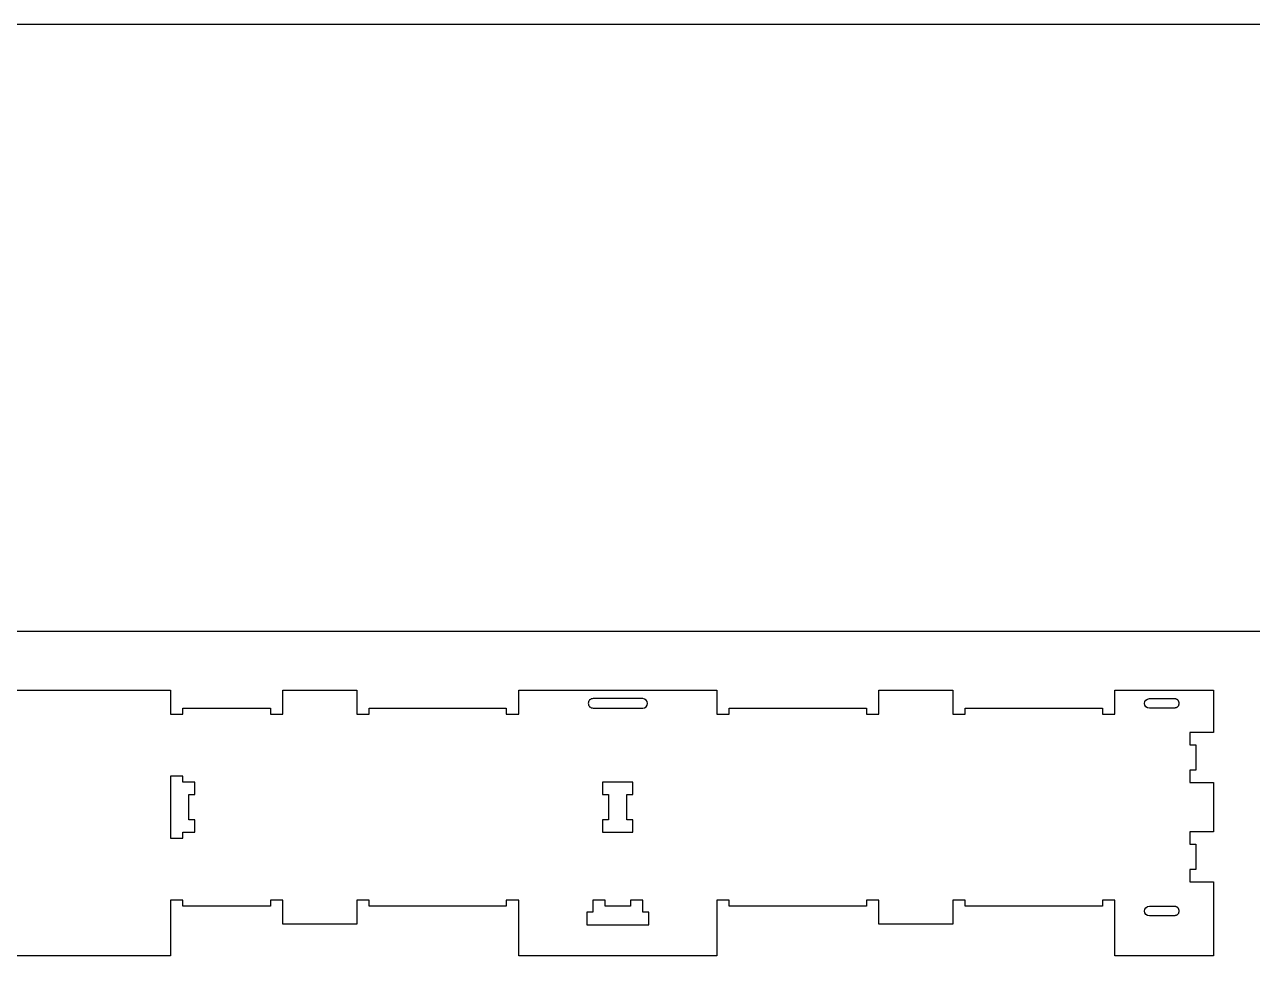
# Model space of a CAD drawing. Extents: x 0 to 4485, y 0 to 8771.
# Drawn here: x 1289 to 2525, y 4637 to 5593 of the extents above; entities that cross this region are included whole.
import ezdxf

# ---------------------------------------------------------------- set-up
doc = ezdxf.new("R2010")
doc.units = 0
for name, color, linetype in [('0_SHEET_SPRUCEPLY_2440X122', 1, 'CONTINUOUS'), ('3_ANYTOOL_CUTTHROUGH_INSID', 4, 'CONTINUOUS'), ('4_ANYTOOL_CUTTHROUGH_OUTSI', 5, 'CONTINUOUS'), ('DONOTCUT', 7, 'CONTINUOUS')]:
    doc.layers.add(name, color=color, linetype=linetype)

msp = doc.modelspace()

# ---------------------------------------------------------------- linework, layer by layer
at = {"layer": '0_SHEET_SPRUCEPLY_2440X122'}
msp.add_lwpolyline([(371.7, 4982.6), (371.7, 3762.6), (2811.7, 3762.6), (2811.7, 4982.6)], close=True, dxfattribs=at)
at = {"layer": '3_ANYTOOL_CUTTHROUGH_INSID', "color": 4}
for points in [[(1911.3, 4915), (1861.3, 4915, 0.414214), (1856.5, 4910.3, 0.414214), (1861.3, 4905.5), (1911.3, 4905.5, 1)], [(2421.3, 4915), (2447, 4915), (2447.1, 4915), (2447.2, 4915), (2447.3, 4915), (2447.4, 4915), (2447.5, 4915), (2447.6, 4915), (2447.7, 4915), (2447.8, 4915), (2447.9, 4914.9), (2448, 4914.9), (2448.1, 4914.9), (2448.2, 4914.8), (2448.3, 4914.8), (2448.4, 4914.8), (2448.4, 4914.7), (2448.5, 4914.7), (2448.6, 4914.6), (2448.7, 4914.6), (2448.8, 4914.5), (2448.9, 4914.5), (2449, 4914.4), (2449.1, 4914.4), (2449.2, 4914.3), (2449.3, 4914.2), (2449.4, 4914.2), (2449.4, 4914.1), (2449.5, 4914), (2449.6, 4913.9), (2449.7, 4913.9), (2449.8, 4913.8), (2449.8, 4913.7), (2449.9, 4913.6), (2450, 4913.5), (2450, 4913.4), (2450.1, 4913.3), (2450.2, 4913.2), (2450.2, 4913.1), (2450.3, 4913), (2450.3, 4912.9), (2450.4, 4912.8), (2450.4, 4912.7), (2450.5, 4912.6), (2450.5, 4912.5), (2450.6, 4912.4), (2450.6, 4912.3), (2450.7, 4912.2), (2450.7, 4912.1), (2450.7, 4912), (2450.8, 4911.9), (2450.8, 4911.8), (2450.8, 4911.7), (2450.9, 4911.6), (2450.9, 4911.5), (2450.9, 4911.4), (2450.9, 4911.3), (2450.9, 4911.1), (2451, 4911), (2451, 4910.9), (2451, 4910.8), (2451, 4910.7), (2451, 4910.6), (2451, 4910.5), (2451, 4910.4), (2451, 4910.3), (2451, 4910.2), (2451, 4910.1), (2451, 4910), (2451, 4909.9), (2451, 4909.8), (2451, 4909.6), (2451, 4909.5), (2450.9, 4909.4), (2450.9, 4909.3), (2450.9, 4909.2), (2450.9, 4909.1), (2450.9, 4909), (2450.8, 4908.9), (2450.8, 4908.8), (2450.8, 4908.7), (2450.7, 4908.6), (2450.7, 4908.5), (2450.7, 4908.4), (2450.6, 4908.2), (2450.6, 4908.1), (2450.5, 4908), (2450.5, 4907.9), (2450.4, 4907.8), (2450.4, 4907.7), (2450.3, 4907.6), (2450.3, 4907.5), (2450.2, 4907.4), (2450.2, 4907.3), (2450.1, 4907.2), (2450, 4907.2), (2450, 4907.1), (2449.9, 4907), (2449.8, 4906.9), (2449.8, 4906.8), (2449.7, 4906.7), (2449.6, 4906.6), (2449.5, 4906.6), (2449.4, 4906.5), (2449.4, 4906.4), (2449.3, 4906.3), (2449.2, 4906.3), (2449.1, 4906.2), (2449, 4906.2), (2448.9, 4906.1), (2448.8, 4906), (2448.7, 4906), (2448.6, 4905.9), (2448.5, 4905.9), (2448.4, 4905.8), (2448.4, 4905.8), (2448.3, 4905.8), (2448.2, 4905.7), (2448.1, 4905.7), (2448, 4905.7), (2447.9, 4905.6), (2447.8, 4905.6), (2447.7, 4905.6), (2447.6, 4905.6), (2447.5, 4905.6), (2447.4, 4905.6), (2447.3, 4905.6), (2447.2, 4905.5), (2447.1, 4905.5), (2447, 4905.5), (2421.3, 4905.5, -1)], [(2421.3, 4696.5, -1), (2421.3, 4706), (2447, 4706), (2447.1, 4706), (2447.2, 4706), (2447.3, 4706), (2447.4, 4706), (2447.5, 4706), (2447.6, 4706), (2447.7, 4706), (2447.8, 4706), (2447.9, 4705.9), (2448, 4705.9), (2448.1, 4705.9), (2448.2, 4705.8), (2448.3, 4705.8), (2448.4, 4705.8), (2448.4, 4705.7), (2448.5, 4705.7), (2448.6, 4705.6), (2448.7, 4705.6), (2448.8, 4705.5), (2448.9, 4705.5), (2449, 4705.4), (2449.1, 4705.4), (2449.2, 4705.3), (2449.3, 4705.2), (2449.4, 4705.2), (2449.4, 4705.1), (2449.5, 4705), (2449.6, 4704.9), (2449.7, 4704.9), (2449.8, 4704.8), (2449.8, 4704.7), (2449.9, 4704.6), (2450, 4704.5), (2450, 4704.4), (2450.1, 4704.3), (2450.2, 4704.2), (2450.2, 4704.1), (2450.3, 4704), (2450.3, 4703.9), (2450.4, 4703.8), (2450.4, 4703.7), (2450.5, 4703.6), (2450.5, 4703.5), (2450.6, 4703.4), (2450.6, 4703.3), (2450.7, 4703.2), (2450.7, 4703.1), (2450.7, 4703), (2450.8, 4702.9), (2450.8, 4702.8), (2450.8, 4702.7), (2450.9, 4702.6), (2450.9, 4702.5), (2450.9, 4702.4), (2450.9, 4702.3), (2450.9, 4702.1), (2451, 4702), (2451, 4701.9), (2451, 4701.8), (2451, 4701.7), (2451, 4701.6), (2451, 4701.5), (2451, 4701.4), (2451, 4701.3), (2451, 4701.2), (2451, 4701.1), (2451, 4701), (2451, 4700.9), (2451, 4700.8), (2451, 4700.6), (2451, 4700.5), (2450.9, 4700.4), (2450.9, 4700.3), (2450.9, 4700.2), (2450.9, 4700.1), (2450.9, 4700), (2450.8, 4699.9), (2450.8, 4699.8), (2450.8, 4699.7), (2450.7, 4699.6), (2450.7, 4699.5), (2450.7, 4699.4), (2450.6, 4699.2), (2450.6, 4699.1), (2450.5, 4699), (2450.5, 4698.9), (2450.4, 4698.8), (2450.4, 4698.7), (2450.3, 4698.6), (2450.3, 4698.5), (2450.2, 4698.4), (2450.2, 4698.3), (2450.1, 4698.2), (2450, 4698.2), (2450, 4698.1), (2449.9, 4698), (2449.8, 4697.9), (2449.8, 4697.8), (2449.7, 4697.7), (2449.6, 4697.6), (2449.5, 4697.6), (2449.4, 4697.5), (2449.4, 4697.4), (2449.3, 4697.3), (2449.2, 4697.3), (2449.1, 4697.2), (2449, 4697.2), (2448.9, 4697.1), (2448.8, 4697), (2448.7, 4697), (2448.6, 4696.9), (2448.5, 4696.9), (2448.4, 4696.8), (2448.4, 4696.8), (2448.3, 4696.8), (2448.2, 4696.7), (2448.1, 4696.7), (2448, 4696.7), (2447.9, 4696.6), (2447.8, 4696.6), (2447.7, 4696.6), (2447.6, 4696.6), (2447.5, 4696.6), (2447.4, 4696.6), (2447.3, 4696.6), (2447.2, 4696.5), (2447.1, 4696.5), (2447, 4696.5)]]:
    msp.add_lwpolyline(points, format="xyb", close=True, dxfattribs=at)
for points in [[(1436, 4774.5), (1448.5, 4774.5), (1448.5, 4780.5), (1460.5, 4780.5), (1460.5, 4793), (1454.5, 4793), (1454.5, 4818.5), (1460.5, 4818.5), (1460.5, 4831), (1448.5, 4831), (1448.5, 4837), (1436, 4837)], [(1895.5, 4793), (1895.5, 4818.5), (1901.5, 4818.5), (1901.5, 4831), (1871, 4831), (1871, 4818.5), (1877, 4818.5), (1877, 4793), (1871, 4793), (1871, 4780.5), (1901.5, 4780.5), (1901.5, 4793)], [(1873.5, 4706), (1873.5, 4712), (1861, 4712), (1861, 4700), (1855, 4700), (1855, 4687.5), (1917.5, 4687.5), (1917.5, 4700), (1911.5, 4700), (1911.5, 4712), (1899, 4712), (1899, 4706)]]:
    msp.add_lwpolyline(points, close=True, dxfattribs=at)
at = {"layer": '4_ANYTOOL_CUTTHROUGH_OUTSI', "color": 5}
msp.add_lwpolyline([(1136.5, 4923.5), (1436, 4923.5), (1436, 4899.5), (1448.5, 4899.5), (1448.5, 4905.5), (1536.5, 4905.5), (1536.5, 4899.5), (1549, 4899.5), (1549, 4923.5), (1623.5, 4923.5), (1623.5, 4899.5), (1636, 4899.5), (1636, 4905.5), (1774, 4905.5), (1774, 4899.5), (1786.5, 4899.5), (1786.5, 4923.5), (1986, 4923.5), (1986, 4899.5), (1998.5, 4899.5), (1998.5, 4905.5), (2136.5, 4905.5), (2136.5, 4899.5), (2149, 4899.5), (2149, 4923.5), (2223.5, 4923.5), (2223.5, 4899.5), (2236, 4899.5), (2236, 4905.5), (2374, 4905.5), (2374, 4899.5), (2386.5, 4899.5), (2386.5, 4923.5), (2486, 4923.5), (2486, 4881), (2462, 4881), (2462, 4868.5), (2468, 4868.5), (2468, 4843), (2462, 4843), (2462, 4830.5), (2486, 4830.5), (2486, 4781), (2462, 4781), (2462, 4768.5), (2468, 4768.5), (2468, 4743), (2462, 4743), (2462, 4730.5), (2486, 4730.5), (2486, 4656), (2386.5, 4656), (2386.5, 4712), (2374, 4712), (2374, 4706), (2236, 4706), (2236, 4712), (2223.5, 4712), (2223.5, 4688), (2149, 4688), (2149, 4712), (2136.5, 4712), (2136.5, 4706), (1998.5, 4706), (1998.5, 4712), (1986, 4712), (1986, 4656), (1786.5, 4656), (1786.5, 4712), (1774, 4712), (1774, 4706), (1636, 4706), (1636, 4712), (1623.5, 4712), (1623.5, 4688), (1549, 4688), (1549, 4712), (1536.5, 4712), (1536.5, 4706), (1448.5, 4706), (1448.5, 4712), (1436, 4712), (1436, 4656), (1136.5, 4656)], dxfattribs=at)
at = {"layer": 'DONOTCUT'}
msp.add_lwpolyline([(0, 0), (3183.4, 0), (3183.4, 5593.4), (0, 5593.4)], close=True, dxfattribs=at)

doc.saveas('drawing.dxf')
